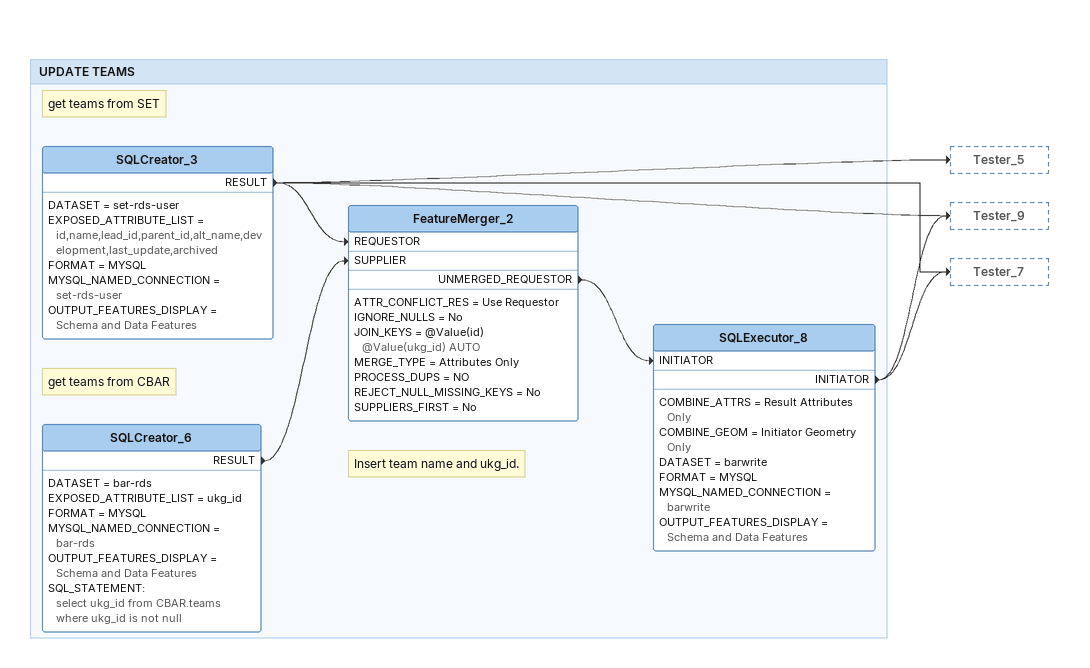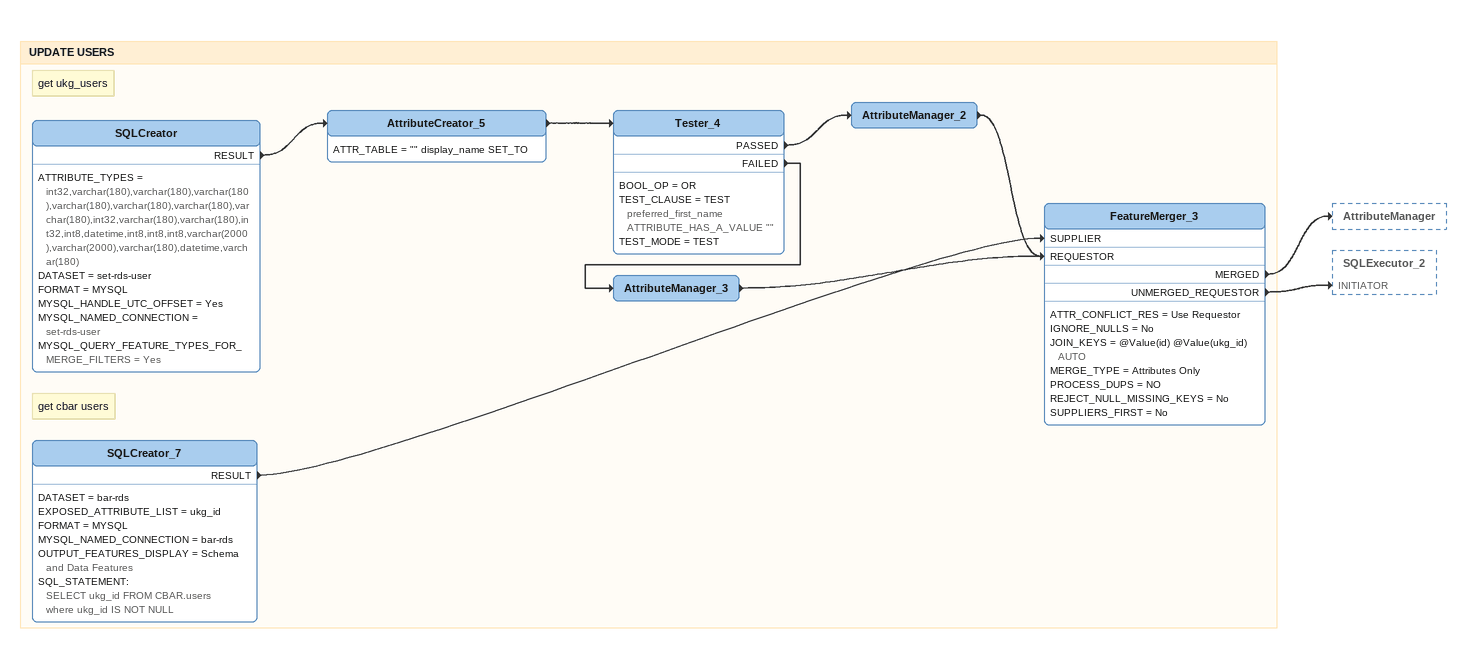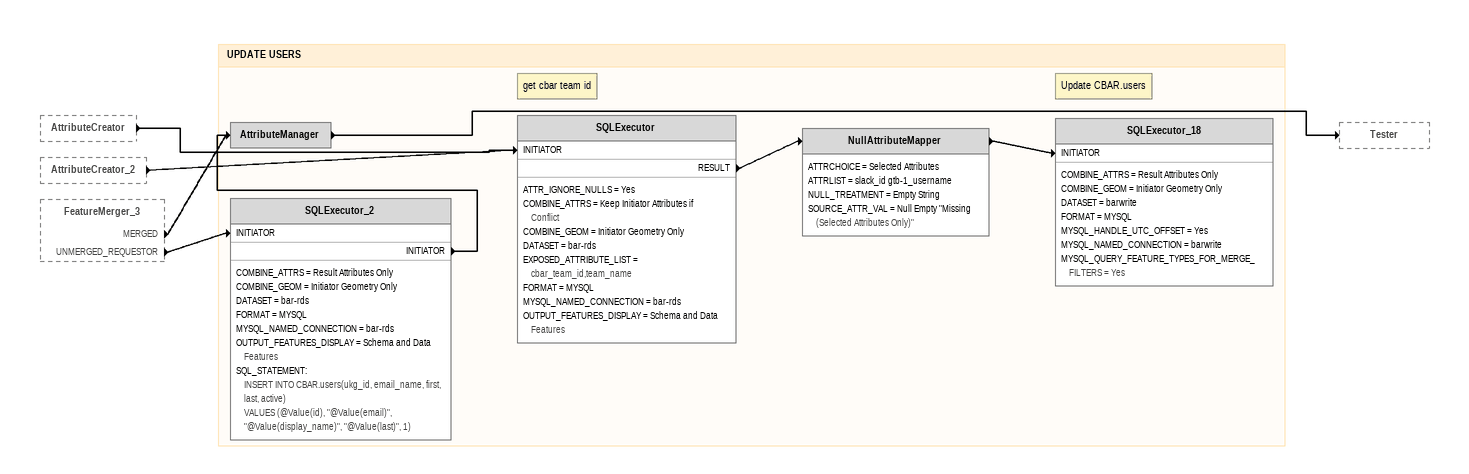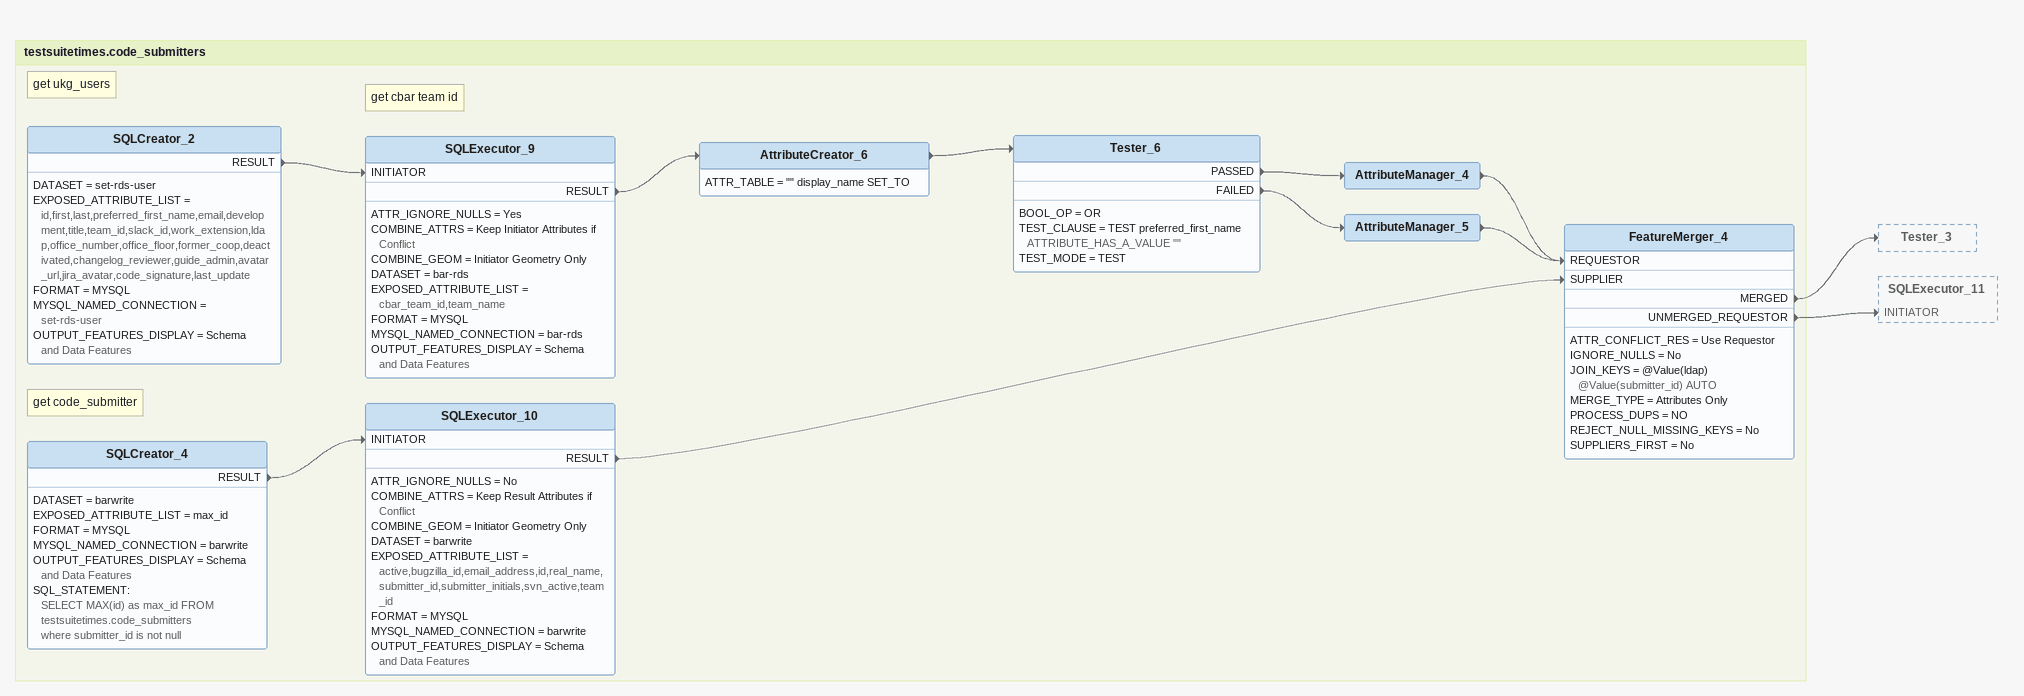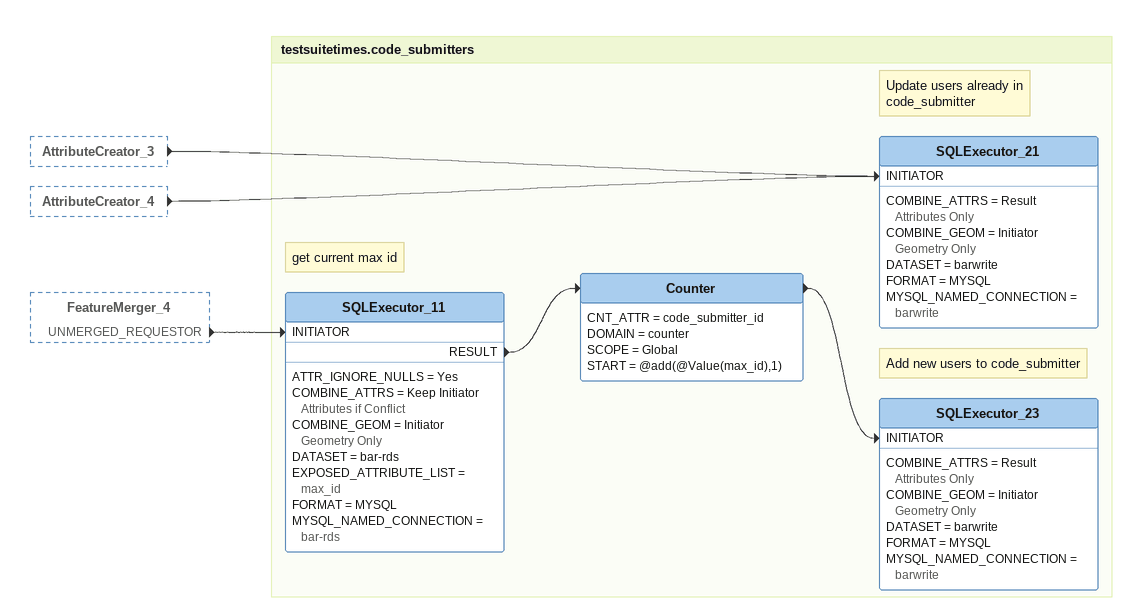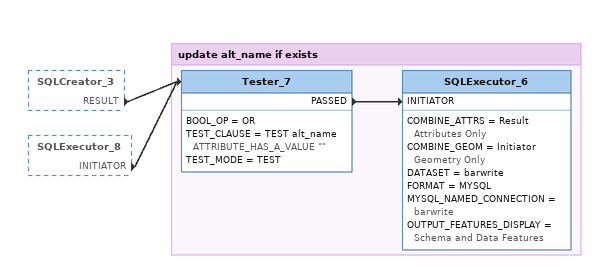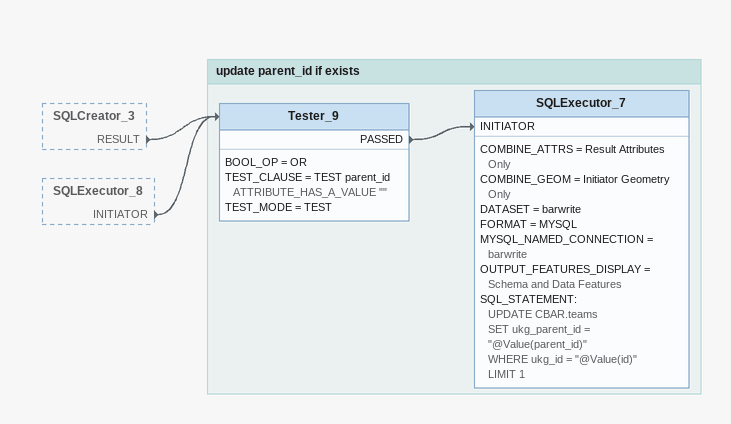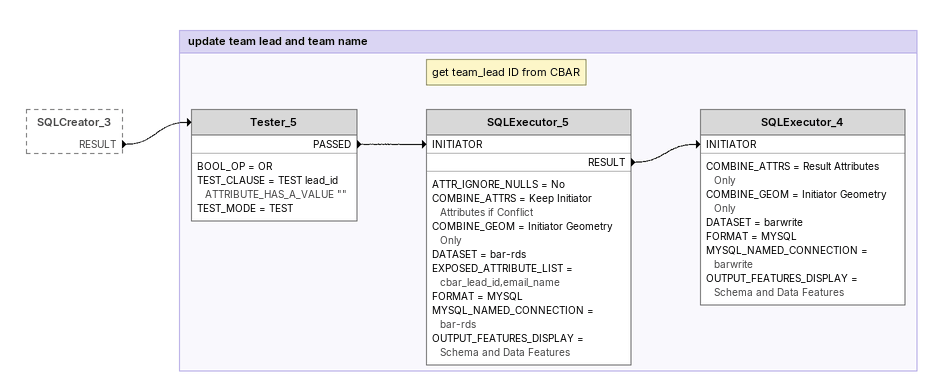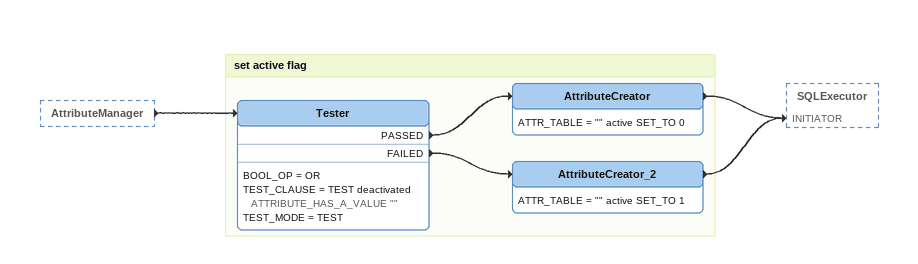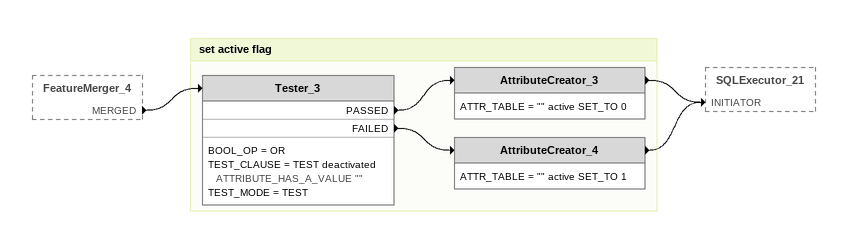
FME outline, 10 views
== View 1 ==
Bookmark: UPDATE TEAMS
Note: get teams from SET
SQLCreator_3
    DATASET = set-rds-user
    EXPOSED_ATTRIBUTE_LIST = id,name,lead_id,parent_id,alt_name,development,last_update,archived
    FORMAT = MYSQL
    MYSQL_NAMED_CONNECTION = set-rds-user
    OUTPUT_FEATURES_DISPLAY = Schema and Data Features
    RESULT -> Tester_5
    RESULT -> Tester_9
    RESULT -> Tester_7
    RESULT -> FeatureMerger_2 [REQUESTOR]
Note: get teams from CBAR
SQLCreator_6
    DATASET = bar-rds
    EXPOSED_ATTRIBUTE_LIST = ukg_id
    FORMAT = MYSQL
    MYSQL_NAMED_CONNECTION = bar-rds
    OUTPUT_FEATURES_DISPLAY = Schema and Data Features
    SQL_STATEMENT:
      select ukg_id from CBAR.teams
      where ukg_id is not null
    RESULT -> FeatureMerger_2 [SUPPLIER]
FeatureMerger_2
    ATTR_CONFLICT_RES = Use Requestor
    IGNORE_NULLS = No
    JOIN_KEYS = @Value(id) @Value(ukg_id) AUTO
    MERGE_TYPE = Attributes Only
    PROCESS_DUPS = NO
    REJECT_NULL_MISSING_KEYS = No
    SUPPLIERS_FIRST = No
    UNMERGED_REQUESTOR -> SQLExecutor_8 [INITIATOR]
Note: Insert team name and ukg_id.
SQLExecutor_8
    COMBINE_ATTRS = Result Attributes Only
    COMBINE_GEOM = Initiator Geometry Only
    DATASET = barwrite
    FORMAT = MYSQL
    MYSQL_NAMED_CONNECTION = barwrite
    OUTPUT_FEATURES_DISPLAY = Schema and Data Features
    INITIATOR -> Tester_7
    INITIATOR -> Tester_9

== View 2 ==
Bookmark: UPDATE USERS
Note: get cbar users
SQLCreator_7
    DATASET = bar-rds
    EXPOSED_ATTRIBUTE_LIST = ukg_id
    FORMAT = MYSQL
    MYSQL_NAMED_CONNECTION = bar-rds
    OUTPUT_FEATURES_DISPLAY = Schema and Data Features
    SQL_STATEMENT:
      SELECT ukg_id FROM CBAR.users
      where ukg_id IS NOT NULL
    RESULT -> FeatureMerger_3 [SUPPLIER]
Note: get ukg_users
SQLCreator
    ATTRIBUTE_TYPES = int32,varchar(180),varchar(180),varchar(180),varchar(180),varchar(180),varchar(180),varchar(180),int32,varchar(180),varchar(180),int32,int8,datetime,int8,int8,int8,varchar(2000),varchar(2000),varchar(180),datetime,varchar(180)
    DATASET = set-rds-user
    FORMAT = MYSQL
    MYSQL_HANDLE_UTC_OFFSET = Yes
    MYSQL_NAMED_CONNECTION = set-rds-user
    MYSQL_QUERY_FEATURE_TYPES_FOR_MERGE_FILTERS = Yes
    RESULT -> AttributeCreator_5
AttributeCreator_5
    ATTR_TABLE = "" display_name SET_TO
    -> Tester_4
Tester_4
    BOOL_OP = OR
    TEST_CLAUSE = TEST preferred_first_name ATTRIBUTE_HAS_A_VALUE ""
    TEST_MODE = TEST
    PASSED -> AttributeManager_2
    FAILED -> AttributeManager_3
AttributeManager_2
    -> FeatureMerger_3 [REQUESTOR]
AttributeManager_3
    -> FeatureMerger_3 [REQUESTOR]
FeatureMerger_3
    ATTR_CONFLICT_RES = Use Requestor
    IGNORE_NULLS = No
    JOIN_KEYS = @Value(id) @Value(ukg_id) AUTO
    MERGE_TYPE = Attributes Only
    PROCESS_DUPS = NO
    REJECT_NULL_MISSING_KEYS = No
    SUPPLIERS_FIRST = No
    MERGED -> AttributeManager
    UNMERGED_REQUESTOR -> SQLExecutor_2 [INITIATOR]

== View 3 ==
AttributeCreator [outside]
    -> SQLExecutor [INITIATOR]
AttributeCreator_2 [outside]
    -> SQLExecutor [INITIATOR]
FeatureMerger_3 [outside]
    MERGED -> AttributeManager
    UNMERGED_REQUESTOR -> SQLExecutor_2 [INITIATOR]

Bookmark: UPDATE USERS
SQLExecutor_2
    COMBINE_ATTRS = Result Attributes Only
    COMBINE_GEOM = Initiator Geometry Only
    DATASET = bar-rds
    FORMAT = MYSQL
    MYSQL_NAMED_CONNECTION = bar-rds
    OUTPUT_FEATURES_DISPLAY = Schema and Data Features
    SQL_STATEMENT:
      INSERT INTO CBAR.users(ukg_id, email_name, first, last, active)
      VALUES (@Value(id), "@Value(email)", "@Value(display_name)", "@Value(last)", 1)
    INITIATOR -> AttributeManager
AttributeManager
    -> Tester
Note: get cbar team id
SQLExecutor
    ATTR_IGNORE_NULLS = Yes
    COMBINE_ATTRS = Keep Initiator Attributes if Conflict
    COMBINE_GEOM = Initiator Geometry Only
    DATASET = bar-rds
    EXPOSED_ATTRIBUTE_LIST = cbar_team_id,team_name
    FORMAT = MYSQL
    MYSQL_NAMED_CONNECTION = bar-rds
    OUTPUT_FEATURES_DISPLAY = Schema and Data Features
    RESULT -> NullAttributeMapper
NullAttributeMapper
    ATTRCHOICE = Selected Attributes
    ATTRLIST = slack_id gtb-1_username
    NULL_TREATMENT = Empty String
    SOURCE_ATTR_VAL = Null Empty "Missing (Selected Attributes Only)"
    -> SQLExecutor_18 [INITIATOR]
Note: Update CBAR.users
SQLExecutor_18
    COMBINE_ATTRS = Result Attributes Only
    COMBINE_GEOM = Initiator Geometry Only
    DATASET = barwrite
    FORMAT = MYSQL
    MYSQL_HANDLE_UTC_OFFSET = Yes
    MYSQL_NAMED_CONNECTION = barwrite
    MYSQL_QUERY_FEATURE_TYPES_FOR_MERGE_FILTERS = Yes

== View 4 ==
Bookmark: testsuitetimes.code_submitters
Note: get ukg_users
SQLCreator_2
    DATASET = set-rds-user
    EXPOSED_ATTRIBUTE_LIST = id,first,last,preferred_first_name,email,development,title,team_id,slack_id,work_extension,ldap,office_number,office_floor,former_coop,deactivated,changelog_reviewer,guide_admin,avatar_url,jira_avatar,code_signature,last_update
    FORMAT = MYSQL
    MYSQL_NAMED_CONNECTION = set-rds-user
    OUTPUT_FEATURES_DISPLAY = Schema and Data Features
    RESULT -> SQLExecutor_9 [INITIATOR]
Note: get cbar team id
SQLExecutor_9
    ATTR_IGNORE_NULLS = Yes
    COMBINE_ATTRS = Keep Initiator Attributes if Conflict
    COMBINE_GEOM = Initiator Geometry Only
    DATASET = bar-rds
    EXPOSED_ATTRIBUTE_LIST = cbar_team_id,team_name
    FORMAT = MYSQL
    MYSQL_NAMED_CONNECTION = bar-rds
    OUTPUT_FEATURES_DISPLAY = Schema and Data Features
    RESULT -> AttributeCreator_6
AttributeCreator_6
    ATTR_TABLE = "" display_name SET_TO
    -> Tester_6
Tester_6
    BOOL_OP = OR
    TEST_CLAUSE = TEST preferred_first_name ATTRIBUTE_HAS_A_VALUE ""
    TEST_MODE = TEST
    PASSED -> AttributeManager_4
    FAILED -> AttributeManager_5
AttributeManager_4
    -> FeatureMerger_4 [REQUESTOR]
AttributeManager_5
    -> FeatureMerger_4 [REQUESTOR]
Note: get code_submitter
SQLCreator_4
    DATASET = barwrite
    EXPOSED_ATTRIBUTE_LIST = max_id
    FORMAT = MYSQL
    MYSQL_NAMED_CONNECTION = barwrite
    OUTPUT_FEATURES_DISPLAY = Schema and Data Features
    SQL_STATEMENT:
      SELECT MAX(id) as max_id FROM testsuitetimes.code_submitters
      where submitter_id is not null
    RESULT -> SQLExecutor_10 [INITIATOR]
SQLExecutor_10
    ATTR_IGNORE_NULLS = No
    COMBINE_ATTRS = Keep Result Attributes if Conflict
    COMBINE_GEOM = Initiator Geometry Only
    DATASET = barwrite
    EXPOSED_ATTRIBUTE_LIST = active,bugzilla_id,email_address,id,real_name,submitter_id,submitter_initials,svn_active,team_id
    FORMAT = MYSQL
    MYSQL_NAMED_CONNECTION = barwrite
    OUTPUT_FEATURES_DISPLAY = Schema and Data Features
    RESULT -> FeatureMerger_4 [SUPPLIER]
FeatureMerger_4
    ATTR_CONFLICT_RES = Use Requestor
    IGNORE_NULLS = No
    JOIN_KEYS = @Value(ldap) @Value(submitter_id) AUTO
    MERGE_TYPE = Attributes Only
    PROCESS_DUPS = NO
    REJECT_NULL_MISSING_KEYS = No
    SUPPLIERS_FIRST = No
    MERGED -> Tester_3
    UNMERGED_REQUESTOR -> SQLExecutor_11 [INITIATOR]

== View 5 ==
AttributeCreator_3 [outside]
    -> SQLExecutor_21 [INITIATOR]
AttributeCreator_4 [outside]
    -> SQLExecutor_21 [INITIATOR]
FeatureMerger_4 [outside]
    UNMERGED_REQUESTOR -> SQLExecutor_11 [INITIATOR]

Bookmark: testsuitetimes.code_submitters
Note: Update users already in code_submitter
SQLExecutor_21
    COMBINE_ATTRS = Result Attributes Only
    COMBINE_GEOM = Initiator Geometry Only
    DATASET = barwrite
    FORMAT = MYSQL
    MYSQL_NAMED_CONNECTION = barwrite
Note: get current max id
SQLExecutor_11
    ATTR_IGNORE_NULLS = Yes
    COMBINE_ATTRS = Keep Initiator Attributes if Conflict
    COMBINE_GEOM = Initiator Geometry Only
    DATASET = bar-rds
    EXPOSED_ATTRIBUTE_LIST = max_id
    FORMAT = MYSQL
    MYSQL_NAMED_CONNECTION = bar-rds
    RESULT -> Counter
Counter
    CNT_ATTR = code_submitter_id
    DOMAIN = counter
    SCOPE = Global
    START = @add(@Value(max_id),1)
    -> SQLExecutor_23 [INITIATOR]
Note: Add new users to code_submitter
SQLExecutor_23
    COMBINE_ATTRS = Result Attributes Only
    COMBINE_GEOM = Initiator Geometry Only
    DATASET = barwrite
    FORMAT = MYSQL
    MYSQL_NAMED_CONNECTION = barwrite

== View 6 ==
SQLCreator_3 [outside]
    RESULT -> Tester_7
SQLExecutor_8 [outside]
    INITIATOR -> Tester_7

Bookmark: update alt_name if exists
Tester_7
    BOOL_OP = OR
    TEST_CLAUSE = TEST alt_name ATTRIBUTE_HAS_A_VALUE ""
    TEST_MODE = TEST
    PASSED -> SQLExecutor_6 [INITIATOR]
SQLExecutor_6
    COMBINE_ATTRS = Result Attributes Only
    COMBINE_GEOM = Initiator Geometry Only
    DATASET = barwrite
    FORMAT = MYSQL
    MYSQL_NAMED_CONNECTION = barwrite
    OUTPUT_FEATURES_DISPLAY = Schema and Data Features

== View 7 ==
SQLCreator_3 [outside]
    RESULT -> Tester_9
SQLExecutor_8 [outside]
    INITIATOR -> Tester_9

Bookmark: update parent_id if exists
Tester_9
    BOOL_OP = OR
    TEST_CLAUSE = TEST parent_id ATTRIBUTE_HAS_A_VALUE ""
    TEST_MODE = TEST
    PASSED -> SQLExecutor_7 [INITIATOR]
SQLExecutor_7
    COMBINE_ATTRS = Result Attributes Only
    COMBINE_GEOM = Initiator Geometry Only
    DATASET = barwrite
    FORMAT = MYSQL
    MYSQL_NAMED_CONNECTION = barwrite
    OUTPUT_FEATURES_DISPLAY = Schema and Data Features
    SQL_STATEMENT:
      UPDATE CBAR.teams
      SET ukg_parent_id = "@Value(parent_id)"
      WHERE ukg_id = "@Value(id)"
      LIMIT 1

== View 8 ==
SQLCreator_3 [outside]
    RESULT -> Tester_5

Bookmark: update team lead and team name
Tester_5
    BOOL_OP = OR
    TEST_CLAUSE = TEST lead_id ATTRIBUTE_HAS_A_VALUE ""
    TEST_MODE = TEST
    PASSED -> SQLExecutor_5 [INITIATOR]
Note: get team_lead ID from CBAR
SQLExecutor_5
    ATTR_IGNORE_NULLS = No
    COMBINE_ATTRS = Keep Initiator Attributes if Conflict
    COMBINE_GEOM = Initiator Geometry Only
    DATASET = bar-rds
    EXPOSED_ATTRIBUTE_LIST = cbar_lead_id,email_name
    FORMAT = MYSQL
    MYSQL_NAMED_CONNECTION = bar-rds
    OUTPUT_FEATURES_DISPLAY = Schema and Data Features
    RESULT -> SQLExecutor_4 [INITIATOR]
SQLExecutor_4
    COMBINE_ATTRS = Result Attributes Only
    COMBINE_GEOM = Initiator Geometry Only
    DATASET = barwrite
    FORMAT = MYSQL
    MYSQL_NAMED_CONNECTION = barwrite
    OUTPUT_FEATURES_DISPLAY = Schema and Data Features

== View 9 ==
AttributeManager [outside]
    -> Tester

Bookmark: set active flag
Tester
    BOOL_OP = OR
    TEST_CLAUSE = TEST deactivated ATTRIBUTE_HAS_A_VALUE ""
    TEST_MODE = TEST
    PASSED -> AttributeCreator
    FAILED -> AttributeCreator_2
AttributeCreator
    ATTR_TABLE = "" active SET_TO 0
    -> SQLExecutor [INITIATOR]
AttributeCreator_2
    ATTR_TABLE = "" active SET_TO 1
    -> SQLExecutor [INITIATOR]

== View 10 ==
FeatureMerger_4 [outside]
    MERGED -> Tester_3

Bookmark: set active flag
Tester_3
    BOOL_OP = OR
    TEST_CLAUSE = TEST deactivated ATTRIBUTE_HAS_A_VALUE ""
    TEST_MODE = TEST
    PASSED -> AttributeCreator_3
    FAILED -> AttributeCreator_4
AttributeCreator_3
    ATTR_TABLE = "" active SET_TO 0
    -> SQLExecutor_21 [INITIATOR]
AttributeCreator_4
    ATTR_TABLE = "" active SET_TO 1
    -> SQLExecutor_21 [INITIATOR]
